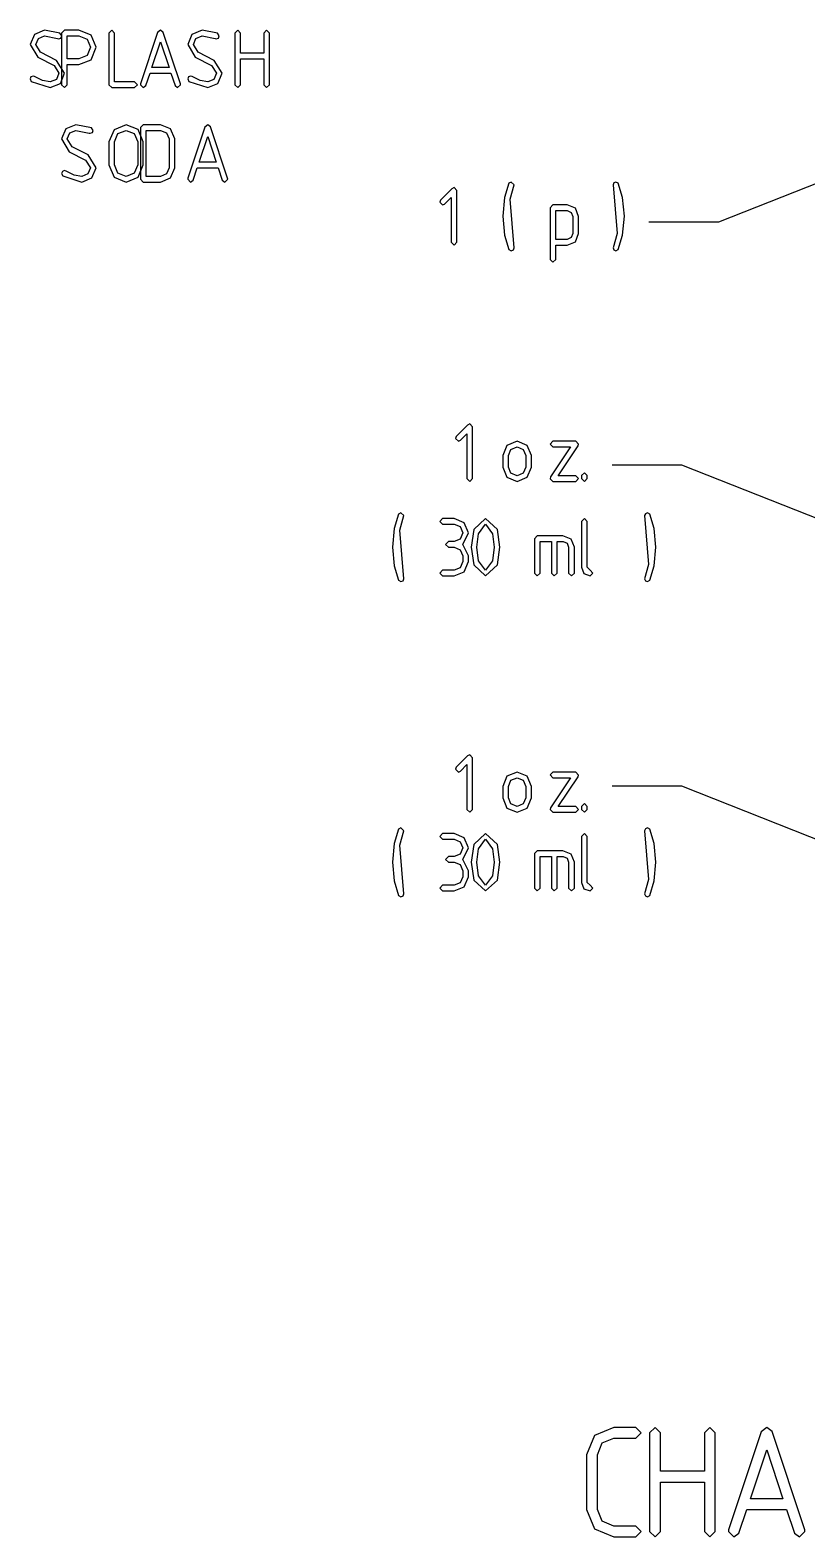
# Model space of a CAD drawing. Header units: metres. Extents: x 0 to 16.5, y 0 to 11.5.
# Drawn here: x 6.102 to 6.787, y 4.444 to 5.773 of the extents above; entities that cross this region are included whole.
import ezdxf

# ---------------------------------------------------------------- set-up
doc = ezdxf.new("R2010")
doc.units = ezdxf.units.M

msp = doc.modelspace()

# ---------------------------------------------------------------- linework, layer by layer
for points in [[(6.1256, 5.7461), (6.1114, 5.7534), (6.1073, 5.7602), (6.1095, 5.7655), (6.1149, 5.7678), (6.1265, 5.7655), (6.1275, 5.7652), (6.1293, 5.7659), (6.1301, 5.7677), (6.1285, 5.7701), (6.1149, 5.7729), (6.106, 5.7691), (6.1023, 5.7602), (6.1091, 5.7489), (6.1234, 5.7416), (6.1276, 5.7349), (6.1254, 5.7294), (6.12, 5.7273), (6.1132, 5.7283), (6.1062, 5.7319), (6.1048, 5.7324), (6.103, 5.7316), (6.1023, 5.7298), (6.1033, 5.7277), (6.12, 5.7222), (6.1289, 5.7259), (6.1326, 5.7349), (6.1256, 5.7461)], [(6.13, 5.7703), (6.13, 5.7247), (6.1325, 5.7222), (6.135, 5.7247), (6.135, 5.7425), (6.1452, 5.7425), (6.1561, 5.7467), (6.1604, 5.7577), (6.156, 5.7684), (6.1452, 5.7729), (6.1325, 5.7729), (6.13, 5.7703)], [(6.1452, 5.7678), (6.1524, 5.7648), (6.1554, 5.7577), (6.1524, 5.7505), (6.1452, 5.7475), (6.135, 5.7475), (6.135, 5.7678), (6.1452, 5.7678)], [(6.1717, 5.7247), (6.1742, 5.7222), (6.1944, 5.7222), (6.1969, 5.7247), (6.1944, 5.7273), (6.1767, 5.7273), (6.1767, 5.7703), (6.1742, 5.7729), (6.1717, 5.7703), (6.1717, 5.7247)], [(6.2348, 5.7255), (6.2196, 5.7709), (6.2172, 5.7729), (6.2146, 5.7708), (6.1995, 5.7255), (6.1995, 5.7247), (6.202, 5.7222), (6.2043, 5.724), (6.208, 5.7349), (6.2264, 5.7349), (6.23, 5.724), (6.2323, 5.7222), (6.2349, 5.7247), (6.2348, 5.7255)], [(6.2645, 5.7461), (6.2503, 5.7534), (6.2462, 5.7602), (6.2484, 5.7655), (6.2538, 5.7678), (6.2653, 5.7655), (6.2664, 5.7652), (6.2682, 5.7659), (6.269, 5.7677), (6.2674, 5.7701), (6.2538, 5.7729), (6.2448, 5.7691), (6.2412, 5.7602), (6.2479, 5.7489), (6.2623, 5.7416), (6.2665, 5.7349), (6.2643, 5.7294), (6.2588, 5.7273), (6.2521, 5.7283), (6.2451, 5.7319), (6.2436, 5.7324), (6.2419, 5.7316), (6.2412, 5.7298), (6.2422, 5.7277), (6.2588, 5.7222), (6.2678, 5.7259), (6.2715, 5.7349), (6.2645, 5.7461)], [(6.2853, 5.7222), (6.2878, 5.7247), (6.2878, 5.7476), (6.3082, 5.7476), (6.3082, 5.7247), (6.3106, 5.7222), (6.3132, 5.7247), (6.3132, 5.7703), (6.3106, 5.7729), (6.3082, 5.7703), (6.3082, 5.7526), (6.2878, 5.7526), (6.2878, 5.7703), (6.2853, 5.7729), (6.2828, 5.7703), (6.2828, 5.7247), (6.2853, 5.7222)], [(6.2247, 5.7399), (6.2097, 5.7399), (6.2172, 5.7625), (6.2247, 5.7399)], [(6.1534, 5.6628), (6.1392, 5.67), (6.135, 5.6769), (6.1373, 5.6822), (6.1426, 5.6845), (6.1542, 5.6821), (6.1553, 5.6819), (6.1571, 5.6826), (6.1579, 5.6844), (6.1563, 5.6867), (6.1426, 5.6895), (6.1337, 5.6858), (6.13, 5.6769), (6.1368, 5.6656), (6.1512, 5.6583), (6.1554, 5.6515), (6.1532, 5.6461), (6.1477, 5.6439), (6.141, 5.645), (6.134, 5.6485), (6.1325, 5.649), (6.1308, 5.6482), (6.13, 5.6465), (6.1311, 5.6444), (6.1477, 5.6389), (6.1567, 5.6426), (6.1604, 5.6515), (6.1534, 5.6628)], [(6.202, 5.6744), (6.1976, 5.6851), (6.1869, 5.6895), (6.1762, 5.685), (6.1717, 5.6744), (6.1717, 5.6541), (6.1762, 5.6433), (6.1869, 5.6389), (6.1976, 5.6433), (6.202, 5.6541), (6.202, 5.6744)], [(6.1995, 5.6414), (6.202, 5.6389), (6.2172, 5.6389), (6.2261, 5.6426), (6.2298, 5.6515), (6.2298, 5.6769), (6.2261, 5.6858), (6.2172, 5.6895), (6.202, 5.6895), (6.1995, 5.687), (6.1995, 5.6414)], [(6.2764, 5.6422), (6.2613, 5.6876), (6.2588, 5.6895), (6.2563, 5.6874), (6.2412, 5.6422), (6.2412, 5.6414), (6.2436, 5.6389), (6.246, 5.6406), (6.2496, 5.6515), (6.2681, 5.6515), (6.2717, 5.6406), (6.274, 5.6389), (6.2765, 5.6414), (6.2764, 5.6422)], [(6.1941, 5.6468), (6.1869, 5.6439), (6.1797, 5.6468), (6.1767, 5.654), (6.1767, 5.6744), (6.1797, 5.6816), (6.1869, 5.6845), (6.1941, 5.6816), (6.1971, 5.6744), (6.1971, 5.654), (6.1941, 5.6468)], [(6.2172, 5.6845), (6.2226, 5.6823), (6.2248, 5.6769), (6.2248, 5.6515), (6.2226, 5.6461), (6.2172, 5.6439), (6.2045, 5.6439), (6.2045, 5.6845), (6.2172, 5.6845)], [(6.2663, 5.6565), (6.2514, 5.6565), (6.2588, 5.6791), (6.2663, 5.6565)], [(6.4735, 5.5858), (6.476, 5.5833), (6.4785, 5.5858), (6.4785, 5.6314), (6.476, 5.634), (6.474, 5.6329), (6.4641, 5.623), (6.4634, 5.6212), (6.4659, 5.6187), (6.4677, 5.6195), (6.4735, 5.6253), (6.4735, 5.5858)], [(6.5254, 5.6238), (6.529, 5.6364), (6.5264, 5.6389), (6.5243, 5.6378), (6.5206, 5.6252), (6.5189, 5.6087), (6.5206, 5.5921), (6.5243, 5.5795), (6.5264, 5.5783), (6.5283, 5.5791), (6.529, 5.5808), (6.5254, 5.6238)], [(6.6197, 5.5935), (6.6162, 5.5808), (6.6169, 5.5791), (6.6187, 5.5783), (6.6208, 5.5795), (6.6246, 5.5921), (6.6262, 5.6087), (6.6246, 5.6252), (6.6208, 5.6378), (6.6187, 5.6389), (6.6169, 5.6382), (6.6162, 5.6364), (6.6197, 5.5935)], [(6.5606, 5.5707), (6.5631, 5.5682), (6.5656, 5.5707), (6.5656, 5.5833), (6.5757, 5.5833), (6.583, 5.5863), (6.5858, 5.5935), (6.5858, 5.6086), (6.583, 5.6158), (6.5757, 5.6187), (6.5631, 5.6187), (6.5606, 5.6162), (6.5606, 5.5707)], [(6.5757, 5.6137), (6.5793, 5.6122), (6.5808, 5.6086), (6.5808, 5.5935), (6.5793, 5.5899), (6.5757, 5.5884), (6.5656, 5.5884), (6.5656, 5.6137), (6.5757, 5.6137)], [(6.4874, 5.3775), (6.4899, 5.375), (6.4924, 5.3775), (6.4924, 5.4231), (6.4899, 5.4256), (6.4878, 5.4246), (6.478, 5.4147), (6.4773, 5.4129), (6.4798, 5.4104), (6.4816, 5.4112), (6.4874, 5.417), (6.4874, 5.3775)], [(6.5226, 5.3787), (6.5315, 5.375), (6.5405, 5.3787), (6.5442, 5.3876), (6.5442, 5.3977), (6.5405, 5.4067), (6.5315, 5.4104), (6.5226, 5.4067), (6.5189, 5.3977), (6.5189, 5.3876), (6.5226, 5.3787)], [(6.5611, 5.379), (6.5606, 5.3774), (6.5631, 5.375), (6.5833, 5.375), (6.5858, 5.3775), (6.5833, 5.38), (6.5679, 5.38), (6.5854, 5.4063), (6.5858, 5.4078), (6.5833, 5.4104), (6.5631, 5.4104), (6.5606, 5.4079), (6.5631, 5.4054), (6.5787, 5.4054), (6.5611, 5.379)], [(6.5369, 5.3822), (6.5315, 5.38), (6.5262, 5.3822), (6.5239, 5.3876), (6.5239, 5.3977), (6.5262, 5.4032), (6.5315, 5.4054), (6.5369, 5.4032), (6.5392, 5.3977), (6.5392, 5.3876), (6.5369, 5.3822)], [(6.5884, 5.3775), (6.5909, 5.375), (6.5934, 5.3775), (6.5934, 5.3801), (6.5909, 5.3826), (6.5884, 5.3801), (6.5884, 5.3775)], [(6.4282, 5.3321), (6.4318, 5.3448), (6.4292, 5.3473), (6.4271, 5.3461), (6.4233, 5.3335), (6.4217, 5.317), (6.4233, 5.3005), (6.4271, 5.2878), (6.4292, 5.2866), (6.431, 5.2874), (6.4318, 5.2892), (6.4282, 5.3321)], [(6.4814, 5.3148), (6.4836, 5.3094), (6.4836, 5.3043), (6.4814, 5.2989), (6.476, 5.2967), (6.4659, 5.2967), (6.4634, 5.2942), (6.4659, 5.2917), (6.476, 5.2917), (6.4849, 5.2954), (6.4886, 5.3043), (6.4886, 5.3094), (6.4836, 5.3195), (6.4886, 5.3296), (6.4849, 5.3386), (6.476, 5.3423), (6.4659, 5.3423), (6.4634, 5.3397), (6.4659, 5.3372), (6.476, 5.3372), (6.4814, 5.3351), (6.4836, 5.3296), (6.4814, 5.3242), (6.4761, 5.3221), (6.471, 5.3221), (6.4685, 5.3195), (6.471, 5.317), (6.4761, 5.317), (6.4814, 5.3148)], [(6.5142, 5.3326), (6.5038, 5.3423), (6.4933, 5.3326), (6.4912, 5.317), (6.4933, 5.3013), (6.5038, 5.2917), (6.5142, 5.3013), (6.5164, 5.317), (6.5142, 5.3326)], [(6.5884, 5.2993), (6.5905, 5.2937), (6.596, 5.2917), (6.5985, 5.2942), (6.5959, 5.2968), (6.5934, 5.2993), (6.5934, 5.3397), (6.5909, 5.3423), (6.5884, 5.3397), (6.5884, 5.2993)], [(6.6475, 5.3018), (6.6439, 5.2892), (6.6447, 5.2874), (6.6465, 5.2866), (6.6486, 5.2878), (6.6524, 5.3005), (6.654, 5.317), (6.6524, 5.3335), (6.6486, 5.3461), (6.6465, 5.3473), (6.6447, 5.3465), (6.6439, 5.3448), (6.6475, 5.3018)], [(6.51, 5.3051), (6.5038, 5.2967), (6.4975, 5.3051), (6.4962, 5.317), (6.4976, 5.3288), (6.5038, 5.3372), (6.51, 5.3288), (6.5114, 5.317), (6.51, 5.3051)], [(6.5468, 5.3245), (6.5468, 5.2942), (6.5493, 5.2917), (6.5518, 5.2942), (6.5518, 5.3221), (6.5619, 5.3221), (6.5619, 5.2942), (6.5644, 5.2917), (6.5669, 5.2942), (6.5669, 5.3221), (6.5721, 5.3221), (6.5756, 5.3205), (6.577, 5.317), (6.577, 5.2942), (6.5795, 5.2917), (6.5821, 5.2942), (6.5821, 5.3169), (6.5792, 5.3242), (6.5719, 5.327), (6.5493, 5.327), (6.5468, 5.3245)], [(6.4874, 5.0858), (6.4899, 5.0833), (6.4924, 5.0858), (6.4924, 5.1314), (6.4899, 5.134), (6.4878, 5.1329), (6.478, 5.123), (6.4773, 5.1212), (6.4798, 5.1187), (6.4816, 5.1195), (6.4874, 5.1253), (6.4874, 5.0858)], [(6.5226, 5.087), (6.5315, 5.0833), (6.5405, 5.087), (6.5442, 5.096), (6.5442, 5.1061), (6.5405, 5.115), (6.5315, 5.1187), (6.5226, 5.115), (6.5189, 5.1061), (6.5189, 5.096), (6.5226, 5.087)], [(6.5611, 5.0873), (6.5606, 5.0858), (6.5631, 5.0833), (6.5833, 5.0833), (6.5858, 5.0858), (6.5833, 5.0884), (6.5679, 5.0884), (6.5854, 5.1146), (6.5858, 5.1161), (6.5833, 5.1187), (6.5631, 5.1187), (6.5606, 5.1162), (6.5631, 5.1137), (6.5787, 5.1137), (6.5611, 5.0873)], [(6.5369, 5.0906), (6.5315, 5.0884), (6.5262, 5.0906), (6.5239, 5.096), (6.5239, 5.1061), (6.5262, 5.1115), (6.5315, 5.1137), (6.5369, 5.1115), (6.5392, 5.1061), (6.5392, 5.096), (6.5369, 5.0906)], [(6.5884, 5.0858), (6.5909, 5.0833), (6.5934, 5.0858), (6.5934, 5.0884), (6.5909, 5.0909), (6.5884, 5.0884), (6.5884, 5.0858)], [(6.4282, 5.0544), (6.4318, 5.067), (6.4292, 5.0695), (6.4271, 5.0684), (6.4233, 5.0557), (6.4217, 5.0392), (6.4233, 5.0227), (6.4271, 5.01), (6.4292, 5.0088), (6.431, 5.0096), (6.4318, 5.0114), (6.4282, 5.0544)], [(6.4814, 5.0371), (6.4836, 5.0316), (6.4836, 5.0265), (6.4814, 5.0211), (6.476, 5.0189), (6.4659, 5.0189), (6.4634, 5.0164), (6.4659, 5.0139), (6.476, 5.0139), (6.4849, 5.0176), (6.4886, 5.0265), (6.4886, 5.0316), (6.4836, 5.0417), (6.4886, 5.0519), (6.4849, 5.0608), (6.476, 5.0645), (6.4659, 5.0645), (6.4634, 5.062), (6.4659, 5.0595), (6.476, 5.0595), (6.4814, 5.0573), (6.4836, 5.0519), (6.4814, 5.0464), (6.4761, 5.0443), (6.471, 5.0443), (6.4685, 5.0417), (6.471, 5.0392), (6.4761, 5.0392), (6.4814, 5.0371)], [(6.5142, 5.0549), (6.5038, 5.0645), (6.4933, 5.0549), (6.4912, 5.0392), (6.4933, 5.0235), (6.5038, 5.0139), (6.5142, 5.0235), (6.5164, 5.0392), (6.5142, 5.0549)], [(6.5884, 5.0215), (6.5905, 5.0159), (6.596, 5.0139), (6.5985, 5.0164), (6.5959, 5.019), (6.5934, 5.0215), (6.5934, 5.062), (6.5909, 5.0645), (6.5884, 5.062), (6.5884, 5.0215)], [(6.6475, 5.024), (6.6439, 5.0114), (6.6447, 5.0096), (6.6465, 5.0088), (6.6486, 5.01), (6.6524, 5.0227), (6.654, 5.0392), (6.6524, 5.0557), (6.6486, 5.0684), (6.6465, 5.0695), (6.6447, 5.0687), (6.6439, 5.067), (6.6475, 5.024)], [(6.51, 5.0273), (6.5038, 5.0189), (6.4975, 5.0273), (6.4962, 5.0392), (6.4976, 5.051), (6.5038, 5.0595), (6.51, 5.0511), (6.5114, 5.0392), (6.51, 5.0273)], [(6.5468, 5.0468), (6.5468, 5.0164), (6.5493, 5.0139), (6.5518, 5.0164), (6.5518, 5.0443), (6.5619, 5.0443), (6.5619, 5.0164), (6.5644, 5.0139), (6.5669, 5.0164), (6.5669, 5.0443), (6.5721, 5.0443), (6.5756, 5.0427), (6.577, 5.0392), (6.577, 5.0164), (6.5795, 5.0139), (6.5821, 5.0164), (6.5821, 5.0392), (6.5792, 5.0464), (6.5719, 5.0493), (6.5493, 5.0493), (6.5468, 5.0468)], [(6.617, 4.5409), (6.5999, 4.5339), (6.5929, 4.5168), (6.5929, 4.4685), (6.5999, 4.4515), (6.617, 4.4444), (6.6363, 4.4444), (6.6411, 4.4492), (6.6363, 4.454), (6.617, 4.454), (6.6067, 4.4582), (6.6025, 4.4685), (6.6025, 4.5168), (6.6067, 4.5272), (6.617, 4.5314), (6.6363, 4.5314), (6.6411, 4.5361), (6.6363, 4.5409), (6.617, 4.5409)], [(6.6533, 4.4444), (6.658, 4.4492), (6.658, 4.4927), (6.6968, 4.4927), (6.6968, 4.4492), (6.7016, 4.4444), (6.7063, 4.4492), (6.7063, 4.5361), (6.7016, 4.5409), (6.6968, 4.5361), (6.6968, 4.5023), (6.658, 4.5023), (6.658, 4.5361), (6.6533, 4.5409), (6.6484, 4.5361), (6.6484, 4.4492), (6.6533, 4.4444)], [(6.7852, 4.4507), (6.7564, 4.5372), (6.7517, 4.5409), (6.7468, 4.5371), (6.718, 4.4507), (6.7179, 4.4492), (6.7227, 4.4444), (6.7271, 4.4478), (6.7341, 4.4685), (6.7692, 4.4685), (6.7761, 4.4478), (6.7806, 4.4444), (6.7854, 4.4492), (6.7852, 4.4507)], [(6.7659, 4.4781), (6.7374, 4.4781), (6.7517, 4.5211), (6.7659, 4.4781)]]:
    msp.add_lwpolyline(points, close=True)
for points in [[(6.9897, 5.7144), (6.7092, 5.6035), (6.6478, 5.6035)], [(6.9574, 5.2784), (6.6768, 5.3893), (6.6154, 5.3893)], [(6.9574, 4.9953), (6.6768, 5.1063), (6.6154, 5.1063)]]:
    msp.add_lwpolyline(points)

doc.saveas('drawing.dxf')
